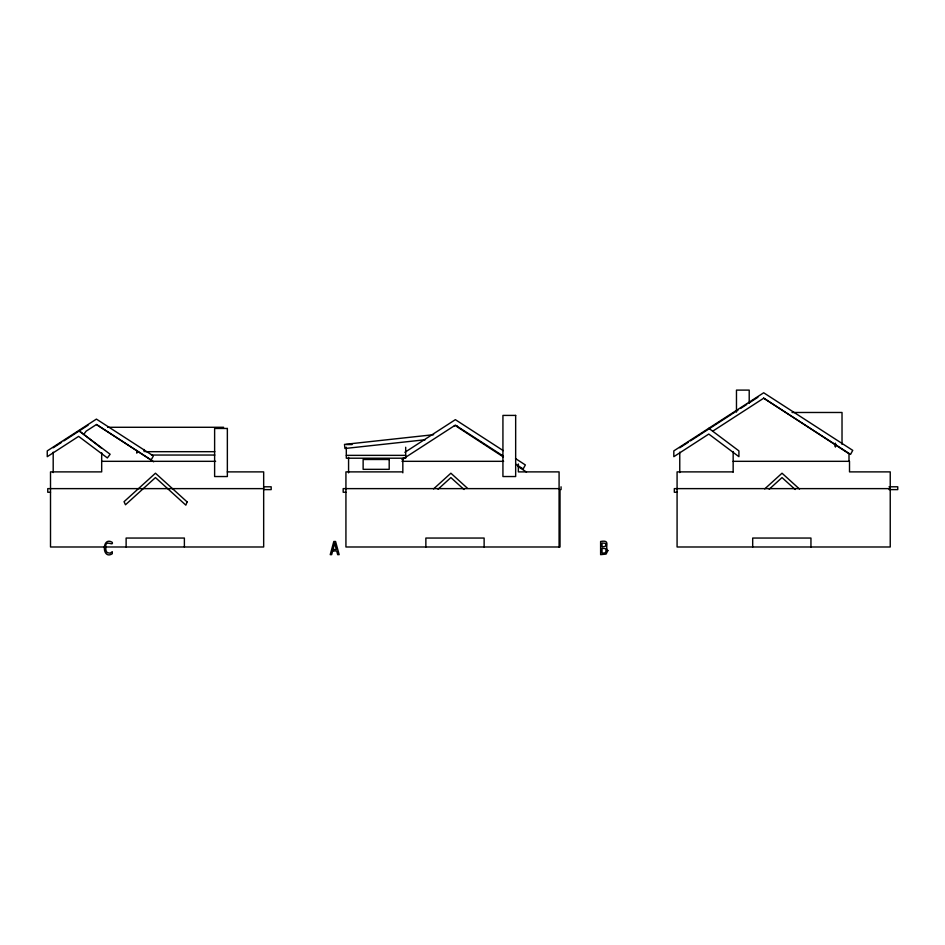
<?xml version="1.0" encoding="UTF-8"?>
<svg xmlns="http://www.w3.org/2000/svg" width="945" height="945" viewBox="0 0 945 945"><rect width="100%" height="100%" fill="white"/><g stroke="black" fill="none" stroke-linecap="round" stroke-linejoin="round"><path stroke-width="1.42" d="M83.703 434.416L86.101 431.204L96.414 424.541L151.165 459.955L153.362 455.939L96.414 419.107L47.25 450.895L47.25 456.683L78.624 436.377L107.364 457.947L110.14 454.25L78.624 430.601M433.554 488.919L450.883 473.209L467.243 488.057M438.031 489.238L450.883 477.579L464.019 489.498M764.706 488.919L782.023 473.209L799.482 489.037M769.183 489.238L782.023 477.579L795.17 489.498M402.192 459.683L404.342 458.101M53.192 447.788L61.602 442.343M63.858 440.89L88.062 425.226M404.885 452.312L455.36 419.663L503.248 450.635M402.275 459.447L455.36 425.108L503.437 456.199M679.762 447.788L688.303 442.26M690.429 440.89L702.95 432.786M703.458 432.456L732.257 413.827M733.096 413.296L738.045 410.083M740.526 408.488L746.727 404.472M749.196 402.877L757.89 397.254M712.672 431.204L763.69 398.211L850.559 454.391L852.744 450.363L763.69 392.777L673.82 450.895L673.82 456.683L708.785 434.062L738.919 456.683L738.919 450.895L708.785 428.286M433.625 434.688L344.5 444.41L344.949 448.497L425.297 439.732M792.04 412.481L842.019 412.481L842.019 444.363M454.321 425.782L456.955 425.782L456.955 426.679L503.307 456.919M107.635 427.282L223.646 427.282M346.307 444.563L352.095 444.563M145.636 451.686L214.81 451.686M151.519 455.041L214.81 455.041M346.307 455.36L405.688 455.36M101.682 461.325L215.625 461.325M402.003 461.325L503.626 461.325M733.155 461.325L849.508 461.325L849.508 471.886L890.237 471.886L890.237 546.99L677.081 546.99L677.081 471.886L733.155 471.886M227.296 471.886L263.667 471.886L263.667 546.99L50.51 546.99L50.51 471.886L101.682 471.886L101.682 452.738M402.003 471.886L345.929 471.886L345.929 546.99L560.019 546.99L560.019 489.616M263.809 486.793L271.18 486.793L271.18 489.616L263.809 489.616M889.021 486.793L897.75 486.793L897.75 489.616L889.021 489.616M263.667 488.624L47.758 488.624L47.758 492.25L50.51 492.25M559.086 488.624L343.177 488.624L343.177 492.25L345.929 492.25M890.237 488.624L674.328 488.624L674.328 492.25L677.081 492.25M515.533 458.585L525.349 464.94L523.164 468.956L515.769 464.172M763.607 398.058L849 453.754L849 461.042M517.943 466.464L526.483 472.039M96.508 424.494L153.692 461.786M79.262 430.92L101.682 448.32M835.498 443.429L835.498 446.784M835.238 443.264L835.238 446.784M810.952 546.99L810.952 538.048L752.692 538.048L752.692 546.99M749.208 403.291L749.208 390.108L736.474 390.108L736.474 412.079M733.155 451.533L733.155 472.098M679.762 452.159L679.762 472.583M561.058 486.793L561.058 489.616M559.086 546.99L559.086 471.886L518.356 471.886L518.356 463.96M484.123 546.99L484.123 538.048L425.864 538.048L425.864 546.99M405.688 447.257L405.688 458.207L346.307 458.207L346.307 447.257M402.83 458.325L402.83 472.831M348.575 457.38L348.575 472.831M184.381 546.99L184.381 538.048L126.122 538.048L126.122 546.99M144.16 449.513L144.16 451.686M137.001 450.635L137.001 452.868M136.73 450.517L136.73 452.868M53.192 452.159L53.192 472.583M105.722 546.871L105.934 550.415L107.139 552.636L110.116 553.191L112.29 551.667L112.29 553.758C101.682 560.42 101.717 535.78 112.29 542.359C113.731 546.671 105.06 539.063 105.722 546.871M606.383 550.687L605.166 552.884L602.036 553.156L602.036 548.301L605.509 548.643L606.383 550.687M607.859 550.616L606.123 554.077L600.618 554.656L600.618 541.485C611.25 539.524 604.316 546.824 607.859 550.616M605.875 544.71L605.284 546.399L602.036 546.836L602.036 542.985L605.332 543.328L605.875 544.71M332.628 550.97L331.66 554.656L330.23 554.656L333.821 541.485L335.569 541.485L339.16 554.656L337.672 554.656L336.704 550.97L332.628 550.97M334.66 543.269L333.018 549.482L336.302 549.482L334.66 543.269M187.098 501.901L185.846 505.15L155.452 477.579L125.484 504.772L124.055 501.689L155.452 473.209L187.098 501.901M515.663 415.41L502.929 415.41L502.929 476.54L515.663 476.54L515.663 415.41M227.355 428.463L214.621 428.463L214.621 476.54L227.355 476.54L227.355 428.463M389.198 459.494L363.128 459.494L363.128 469.334L389.198 469.334L389.198 459.494"/></g></svg>
